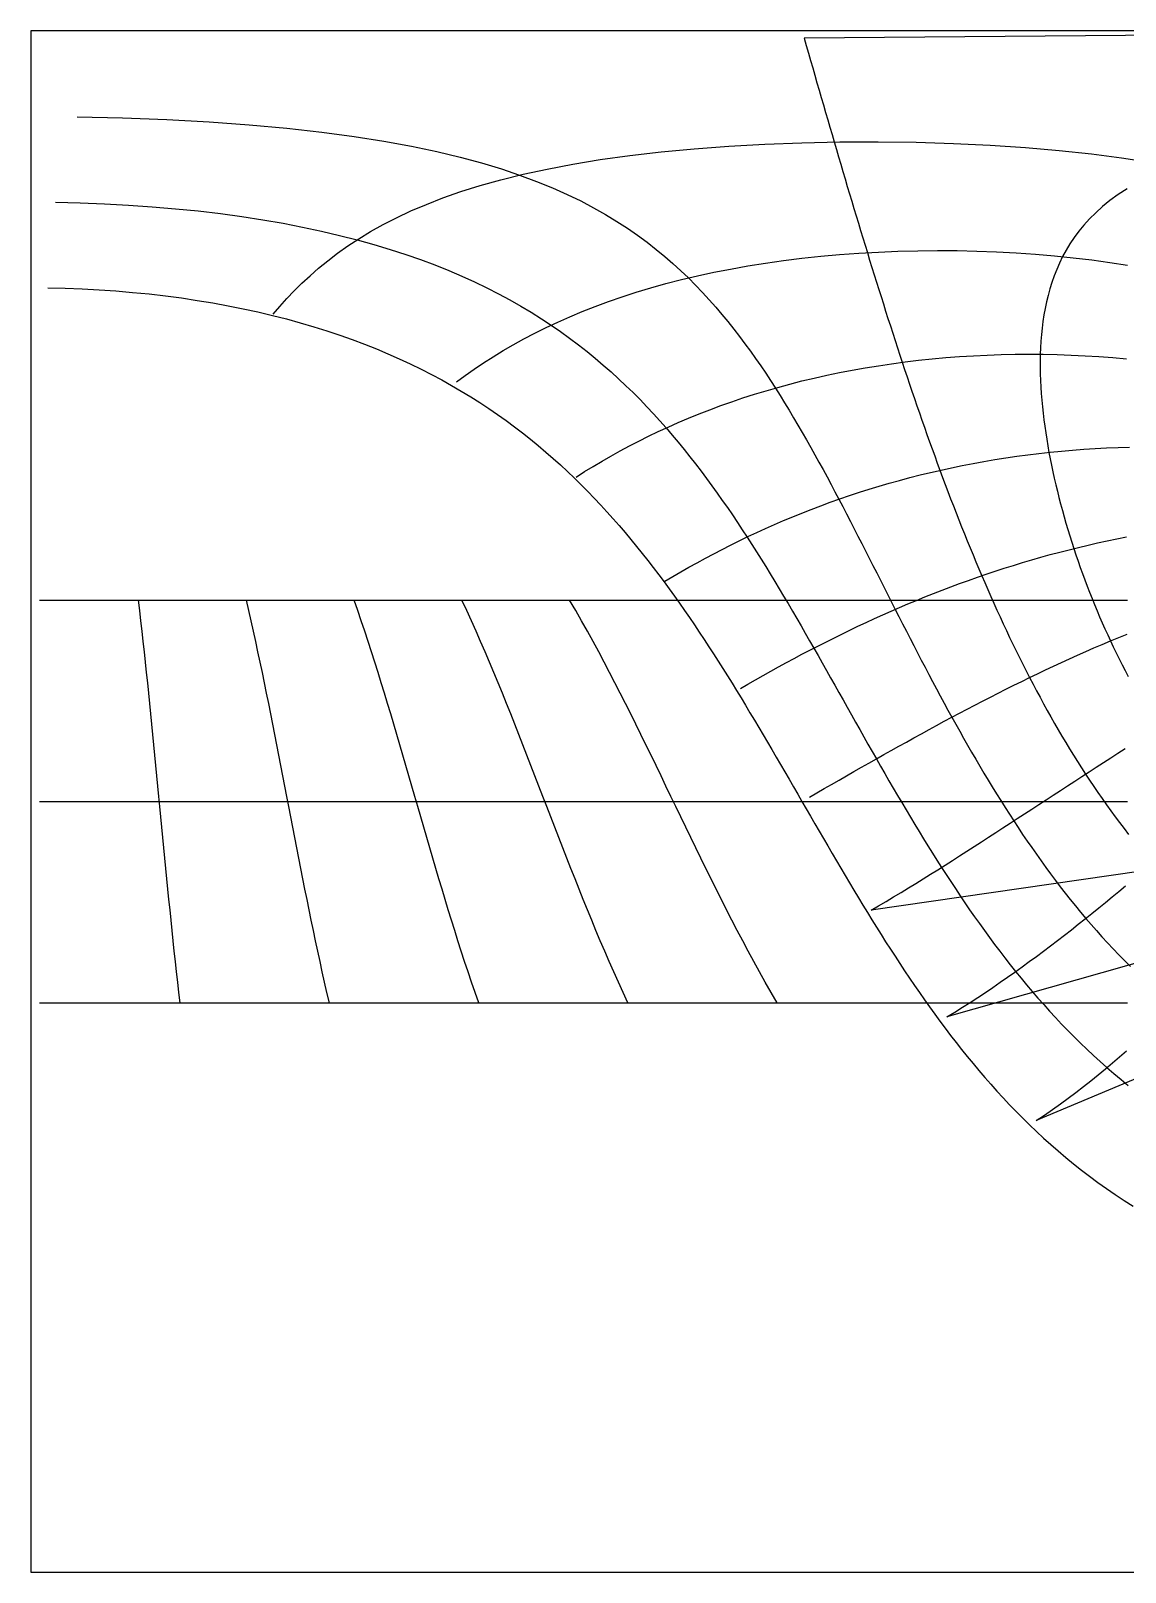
# Model space of a CAD drawing. Header units: millimetres. Extents: x -126 to 126, y -63 to 63.
# Drawn here: x -125.7 to -36.5, y -62.8 to 62.8 of the extents above; entities that cross this region are included whole.
import ezdxf

# ---------------------------------------------------------------- set-up
doc = ezdxf.new("R2010")
doc.units = ezdxf.units.MM
doc.layers.add('ENGRAVE', color=7, linetype='Continuous')
doc.layers.add('GUIDE', color=3, linetype='Continuous')

msp = doc.modelspace()

# ---------------------------------------------------------------- linework, layer by layer
at = {"layer": 'ENGRAVE'}
for points in [[(9.3772, 62.8319), (-62.6573, 62.2273), (-62.4828, 61.6227), (-62.3082, 61.0181), (-62.1335, 60.4136), (-61.9588, 59.8091), (-61.7839, 59.2047), (-61.609, 58.6003), (-61.4339, 57.996), (-61.2586, 57.3919), (-61.0832, 56.7878), (-60.9076, 56.1838), (-60.7317, 55.58), (-60.5556, 54.9763), (-60.3792, 54.3727), (-60.2026, 53.7694), (-60.0256, 53.1662), (-59.8484, 52.5631), (-59.6708, 51.9603), (-59.4928, 51.3577), (-59.3144, 50.7553), (-59.1356, 50.1532), (-58.9564, 49.5513), (-58.7768, 48.9497), (-58.5966, 48.3483), (-58.416, 47.7472), (-58.2348, 47.1465), (-58.0531, 46.546), (-57.8709, 45.9459), (-57.688, 45.3461), (-57.5046, 44.7467), (-57.3205, 44.1476), (-57.1358, 43.549), (-56.9503, 42.9507), (-56.7642, 42.3528), (-56.5774, 41.7554), (-56.3897, 41.1584), (-56.2014, 40.5618), (-56.0122, 39.9658), (-55.8221, 39.3702), (-55.6312, 38.7751), (-55.4395, 38.1805), (-55.2468, 37.5865), (-55.0532, 36.993), (-54.8586, 36.4001), (-54.6631, 35.8077), (-54.4665, 35.216), (-54.2689, 34.6249), (-54.0701, 34.0344), (-53.8703, 33.4446), (-53.6694, 32.8554), (-53.4673, 32.267), (-53.264, 31.6792), (-53.0594, 31.0922), (-52.8536, 30.506), (-52.6465, 29.9205), (-52.4381, 29.3357), (-52.2283, 28.7519), (-52.0171, 28.1688), (-51.8045, 27.5866), (-51.5905, 27.0053), (-51.3749, 26.4248), (-51.1578, 25.8453), (-50.9391, 25.2668), (-50.7188, 24.6892), (-50.4969, 24.1126), (-50.2733, 23.537), (-50.048, 22.9625), (-49.8208, 22.3891), (-49.5919, 21.8167), (-49.3612, 21.2455), (-49.1285, 20.6755), (-48.8939, 20.1066), (-48.6573, 19.539), (-48.4187, 18.9725), (-48.1781, 18.4074), (-47.9353, 17.8436), (-47.6904, 17.2811), (-47.4432, 16.72), (-47.1938, 16.1603), (-46.942, 15.6021), (-46.688, 15.0453), (-46.4314, 14.49), (-46.1725, 13.9363), (-45.911, 13.3842), (-45.6469, 12.8337), (-45.3802, 12.2849), (-45.1108, 11.7378), (-44.8387, 11.1925), (-44.5637, 10.6489), (-44.2859, 10.1072), (-44.0052, 9.5674), (-43.7215, 9.0295), (-43.4348, 8.4936), (-43.1449, 7.9597), (-42.8518, 7.4279), (-42.5555, 6.8983), (-42.2559, 6.3708), (-41.9529, 5.8456), (-41.6465, 5.3227), (-41.3366, 4.8021), (-41.023, 4.2839), (-40.7058, 3.7682), (-40.3849, 3.2551), (-40.0602, 2.7445), (-39.7315, 2.2366), (-39.3989, 1.7314), (-39.0623, 1.229), (-38.7216, 0.7295), (-38.3767, 0.233), (-38.0275, -0.2606), (-37.6739, -0.7511), (-37.316, -1.2384), (-36.9535, -1.7225), (-36.5864, -2.2032), (-36.2146, -2.6806)], [(-121.8956, 55.822), (-118.1853, 55.7373), (-114.5852, 55.5981), (-111.1382, 55.4078), (-107.8753, 55.17), (-104.8155, 54.8891), (-101.9669, 54.5694), (-99.3288, 54.2153), (-96.8944, 53.8309), (-94.6523, 53.4198), (-92.5891, 52.9856), (-90.6902, 52.531), (-88.9408, 52.0588), (-87.3268, 51.5711), (-85.835, 51.0699), (-84.453, 50.5569), (-83.1697, 50.0335), (-81.9751, 49.5011), (-80.8602, 48.9605), (-79.8169, 48.4129), (-78.8382, 47.859), (-77.9177, 47.2994), (-77.0498, 46.7349), (-76.2294, 46.166), (-75.4521, 45.5931), (-74.7139, 45.0166), (-74.0114, 44.437), (-73.3413, 43.8544), (-72.7009, 43.2693), (-72.0875, 42.6819), (-71.4989, 42.0924), (-70.9331, 41.5011), (-70.3881, 40.908), (-69.8625, 40.3134), (-69.3545, 39.7175), (-68.8629, 39.1203), (-68.3863, 38.5221), (-67.9237, 37.9228), (-67.4741, 37.3227), (-67.0363, 36.7218), (-66.6097, 36.1202), (-66.1934, 35.518), (-65.7866, 34.9153), (-65.3886, 34.3121), (-64.9989, 33.7086), (-64.6168, 33.1047), (-64.2419, 32.5006), (-63.8736, 31.8963), (-63.5114, 31.2918), (-63.1549, 30.6873), (-62.8037, 30.0827), (-62.4574, 29.4781), (-62.1157, 28.8735), (-61.7782, 28.2691), (-61.4447, 27.6648), (-61.1147, 27.0606), (-60.7881, 26.4567), (-60.4646, 25.853), (-60.1439, 25.2496), (-59.8257, 24.6466), (-59.5099, 24.0439), (-59.1963, 23.4415), (-58.8846, 22.8397), (-58.5746, 22.2382), (-58.2662, 21.6373), (-57.9592, 21.0369), (-57.6533, 20.4371), (-57.3485, 19.8378), (-57.0445, 19.2392), (-56.7413, 18.6413), (-56.4386, 18.044), (-56.1363, 17.4475), (-55.8343, 16.8518), (-55.5325, 16.2568), (-55.2306, 15.6626), (-54.9286, 15.0694), (-54.6263, 14.477), (-54.3237, 13.8855), (-54.0205, 13.295), (-53.7167, 12.7056), (-53.4122, 12.1171), (-53.1067, 11.5297), (-52.8003, 10.9435), (-52.4928, 10.3584), (-52.184, 9.7745), (-51.8739, 9.1918), (-51.5624, 8.6104), (-51.2492, 8.0303), (-50.9345, 7.4515), (-50.6179, 6.8742), (-50.2994, 6.2983), (-49.9789, 5.7239), (-49.6562, 5.151), (-49.3314, 4.5797), (-49.0041, 4.01), (-48.6744, 3.442), (-48.3421, 2.8758), (-48.0071, 2.3113), (-47.6693, 1.7487), (-47.3285, 1.188), (-46.9847, 0.6292), (-46.6377, 0.0725), (-46.2874, -0.4822), (-45.9336, -1.0347), (-45.5764, -1.5851), (-45.2154, -2.1331), (-44.8507, -2.6789), (-44.482, -3.2222), (-44.1093, -3.763), (-43.7323, -4.3013), (-43.3511, -4.8369), (-42.9654, -5.3699), (-42.5751, -5.9), (-42.1801, -6.4273), (-41.7802, -6.9516), (-41.3753, -7.4728), (-40.9652, -7.9909), (-40.5498, -8.5057), (-40.129, -9.0173), (-39.7025, -9.5253), (-39.2704, -10.0298), (-38.8323, -10.5307), (-38.3882, -11.0278), (-37.9378, -11.521), (-37.4812, -12.0103), (-37.0179, -12.4954), (-36.5481, -12.9762), (-36.0714, -13.4527)], [(-105.9085, 39.7297), (-105.3704, 40.3646), (-104.8045, 40.9962), (-104.2085, 41.6239), (-103.5798, 42.2477), (-102.9156, 42.8669), (-102.2127, 43.4812), (-101.4677, 44.0902), (-100.6767, 44.6932), (-99.8355, 45.2896), (-98.9394, 45.8788), (-97.9833, 46.46), (-96.9614, 47.0322), (-95.8675, 47.5945), (-94.6948, 48.1458), (-93.4361, 48.6847), (-92.0832, 49.2097), (-90.6279, 49.7193), (-89.0613, 50.2114), (-87.3746, 50.6841), (-85.5589, 51.1349), (-83.606, 51.5612), (-81.5088, 51.9601), (-79.2622, 52.3286), (-76.8638, 52.6632), (-74.315, 52.9606), (-71.6223, 53.2172), (-68.7977, 53.4298), (-65.8593, 53.5954), (-62.8319, 53.7112), (-59.7451, 53.7756), (-56.6328, 53.7872), (-53.5305, 53.746), (-50.4729, 53.6526), (-47.492, 53.5087), (-44.6147, 53.3164), (-41.862, 53.0787), (-39.2488, 52.7989), (-36.7838, 52.4802), (-34.4705, 52.1262)], [(-36.3364, 49.9594), (-37.0679, 49.4792), (-37.7341, 48.9927), (-38.3409, 48.5006), (-38.8936, 48.0034), (-39.3969, 47.5017), (-39.8551, 46.996), (-40.2719, 46.4867), (-40.6509, 45.9742), (-40.995, 45.4588), (-41.3071, 44.9408), (-41.5896, 44.4206), (-41.8448, 43.8982), (-42.0747, 43.3741), (-42.2813, 42.8483), (-42.466, 42.3211), (-42.6305, 41.7925), (-42.7761, 41.2629), (-42.9041, 40.7322), (-43.0155, 40.2007), (-43.1115, 39.6684), (-43.1929, 39.1355), (-43.2607, 38.6021), (-43.3156, 38.0682), (-43.3583, 37.534), (-43.3896, 36.9995), (-43.4099, 36.4649), (-43.42, 35.9301), (-43.4202, 35.3953), (-43.4111, 34.8606), (-43.3932, 34.3259), (-43.3667, 33.7914), (-43.3321, 33.2571), (-43.2898, 32.7231), (-43.24, 32.1894), (-43.183, 31.656), (-43.1192, 31.1232), (-43.0488, 30.5908), (-42.9719, 30.0589), (-42.8889, 29.5276), (-42.7999, 28.9969), (-42.7051, 28.4669), (-42.6047, 27.9376), (-42.4988, 27.409), (-42.3876, 26.8813), (-42.2713, 26.3544), (-42.1499, 25.8284), (-42.0235, 25.3033), (-41.8924, 24.7791), (-41.7565, 24.256), (-41.616, 23.7339), (-41.471, 23.213), (-41.3214, 22.6931), (-41.1675, 22.1744), (-41.0093, 21.657), (-40.8467, 21.1408), (-40.68, 20.6259), (-40.5091, 20.1123), (-40.334, 19.6002), (-40.1549, 19.0894), (-39.9717, 18.5801), (-39.7845, 18.0724), (-39.5933, 17.5662), (-39.3981, 17.0616), (-39.199, 16.5586), (-38.9959, 16.0574), (-38.7889, 15.5579), (-38.578, 15.0601), (-38.3632, 14.5642), (-38.1446, 14.0702), (-37.922, 13.5781), (-37.6955, 13.088), (-37.4651, 12.6), (-37.2308, 12.114), (-36.9926, 11.6301), (-36.7505, 11.1484), (-36.5044, 10.669), (-36.2544, 10.1918)], [(-123.6549, 48.854), (-121.6541, 48.8086), (-119.6693, 48.7332), (-117.7078, 48.6282), (-115.7766, 48.4945), (-113.8819, 48.3327), (-112.0289, 48.1438), (-110.2223, 47.9288), (-108.4656, 47.6889), (-106.7616, 47.4252), (-105.1123, 47.1389), (-103.5187, 46.8313), (-101.9815, 46.5035), (-100.5005, 46.1569), (-99.0752, 45.7924), (-97.7046, 45.4114), (-96.3873, 45.0147), (-95.1218, 44.6036), (-93.9063, 44.1789), (-92.7389, 43.7416), (-91.6176, 43.2925), (-90.5403, 42.8325), (-89.5051, 42.3622), (-88.5099, 41.8825), (-87.5527, 41.394), (-86.6315, 40.8972), (-85.7444, 40.3928), (-84.8897, 39.8812), (-84.0655, 39.363), (-83.2702, 38.8385), (-82.5022, 38.3083), (-81.76, 37.7727), (-81.0422, 37.2321), (-80.3473, 36.6868), (-79.6742, 36.1371), (-79.0216, 35.5833), (-78.3883, 35.0257), (-77.7734, 34.4645), (-77.1757, 33.9), (-76.5943, 33.3323), (-76.0283, 32.7617), (-75.4768, 32.1884), (-74.9392, 31.6125), (-74.4145, 31.0342), (-73.9021, 30.4537), (-73.4013, 29.871), (-72.9114, 29.2865), (-72.4319, 28.7001), (-71.9623, 28.112), (-71.5019, 27.5223), (-71.0502, 26.9311), (-70.6068, 26.3385), (-70.1712, 25.7447), (-69.743, 25.1497), (-69.3218, 24.5535), (-68.9071, 23.9564), (-68.4987, 23.3583), (-68.096, 22.7593), (-67.6989, 22.1596), (-67.307, 21.5591), (-66.92, 20.9579), (-66.5375, 20.3562), (-66.1593, 19.754), (-65.7852, 19.1512), (-65.4148, 18.5481), (-65.048, 17.9446), (-64.6844, 17.3407), (-64.3238, 16.7367), (-63.9661, 16.1324), (-63.611, 15.528), (-63.2583, 14.9234), (-62.9078, 14.3189), (-62.5592, 13.7143), (-62.2125, 13.1097), (-61.8674, 12.5052), (-61.5237, 11.9009), (-61.1813, 11.2967), (-60.84, 10.6927), (-60.4996, 10.089), (-60.16, 9.4856), (-59.821, 8.8825), (-59.4823, 8.2798), (-59.144, 7.6776), (-58.8058, 7.0758), (-58.4675, 6.4745), (-58.1291, 5.8738), (-57.7903, 5.2737), (-57.4511, 4.6742), (-57.1112, 4.0754), (-56.7705, 3.4773), (-56.4289, 2.8801), (-56.0863, 2.2836), (-55.7423, 1.688), (-55.3971, 1.0934), (-55.0503, 0.4997), (-54.7018, -0.093), (-54.3515, -0.6846), (-53.9993, -1.2751), (-53.6449, -1.8644), (-53.2883, -2.4525), (-52.9292, -3.0394), (-52.5675, -3.6248), (-52.2031, -4.2089), (-51.8358, -4.7916), (-51.4654, -5.3727), (-51.0918, -5.9523), (-50.7148, -6.5302), (-50.3342, -7.1064), (-49.9498, -7.6808), (-49.5616, -8.2534), (-49.1692, -8.8241), (-48.7726, -9.3927), (-48.3714, -9.9593), (-47.9656, -10.5237), (-47.555, -11.0859), (-47.1392, -11.6458), (-46.7182, -12.2032), (-46.2917, -12.7582), (-45.8596, -13.3105), (-45.4215, -13.8601), (-44.9773, -14.4069), (-44.5267, -14.9508), (-44.0695, -15.4916), (-43.6055, -16.0293), (-43.1344, -16.5638), (-42.656, -17.0948), (-42.1701, -17.6224), (-41.6763, -18.1462), (-41.1744, -18.6663), (-40.6641, -19.1824), (-40.1452, -19.6945), (-39.6174, -20.2022), (-39.0804, -20.7056), (-38.5339, -21.2044), (-37.9777, -21.6984), (-37.4114, -22.1875), (-36.8347, -22.6715), (-36.2475, -23.1501)], [(-90.9871, 34.2197), (-90.2735, 34.7409), (-89.5378, 35.2557), (-88.7788, 35.7636), (-87.9957, 36.2642), (-87.1873, 36.7572), (-86.3526, 37.242), (-85.4905, 37.7182), (-84.6, 38.1853), (-83.6799, 38.6427), (-82.7292, 39.0899), (-81.7468, 39.5263), (-80.7318, 39.9512), (-79.6833, 40.364), (-78.6004, 40.764), (-77.4823, 41.1505), (-76.3284, 41.5227), (-75.1382, 41.8799), (-73.9116, 42.2213), (-72.6483, 42.5461), (-71.3486, 42.8534), (-70.0129, 43.1425), (-68.6419, 43.4125), (-67.2367, 43.6626), (-65.7987, 43.8921), (-64.3297, 44.1001), (-62.8319, 44.2859), (-61.3076, 44.449), (-59.7599, 44.5885), (-58.192, 44.704), (-56.6073, 44.7951), (-55.0098, 44.8614), (-53.4033, 44.9025), (-51.792, 44.9184), (-50.1802, 44.9089), (-48.5721, 44.874), (-46.972, 44.814), (-45.3837, 44.7291), (-43.8112, 44.6197), (-42.2582, 44.4861), (-40.7278, 44.3289), (-39.2231, 44.1487), (-37.7467, 43.9461), (-36.3007, 43.722)], [(-124.2679, 41.8774), (-122.8746, 41.8457), (-121.4863, 41.7931), (-120.1056, 41.7197), (-118.7348, 41.6257), (-117.376, 41.5114), (-116.0315, 41.3771), (-114.7032, 41.2232), (-113.3929, 41.0501), (-112.1022, 40.8582), (-110.8325, 40.6481), (-109.585, 40.4202), (-108.3609, 40.1752), (-107.1608, 39.9135), (-105.9856, 39.6358), (-104.8357, 39.3425), (-103.7115, 39.0344), (-102.6132, 38.7119), (-101.5409, 38.3757), (-100.4944, 38.0263), (-99.4737, 37.6642), (-98.4784, 37.2901), (-97.5083, 36.9044), (-96.563, 36.5077), (-95.6419, 36.1005), (-94.7445, 35.6832), (-93.8704, 35.2563), (-93.0188, 34.8202), (-92.1891, 34.3755), (-91.3808, 33.9225), (-90.5932, 33.4616), (-89.8256, 32.9931), (-89.0773, 32.5175), (-88.3477, 32.0351), (-87.6362, 31.5462), (-86.9421, 31.0512), (-86.2648, 30.5502), (-85.6036, 30.0437), (-84.9579, 29.5318), (-84.3271, 29.0149), (-83.7108, 28.4931), (-83.1082, 27.9668), (-82.5188, 27.4361), (-81.9422, 26.9012), (-81.3778, 26.3623), (-80.825, 25.8197), (-80.2835, 25.2735), (-79.7527, 24.7238), (-79.2323, 24.1709), (-78.7217, 23.6149), (-78.2205, 23.0559), (-77.7284, 22.4941), (-77.245, 21.9297), (-76.7698, 21.3626), (-76.3025, 20.7932), (-75.8429, 20.2214), (-75.3904, 19.6474), (-74.9449, 19.0713), (-74.5059, 18.4933), (-74.0732, 17.9133), (-73.6466, 17.3315), (-73.2256, 16.7481), (-72.8101, 16.163), (-72.3998, 15.5763), (-71.9943, 14.9882), (-71.5936, 14.3987), (-71.1972, 13.8079), (-70.8051, 13.2159), (-70.4169, 12.6227), (-70.0325, 12.0284), (-69.6516, 11.4331), (-69.274, 10.8367), (-68.8995, 10.2395), (-68.5279, 9.6414), (-68.1591, 9.0426), (-67.7928, 8.443), (-67.4289, 7.8427), (-67.0671, 7.2418), (-66.7073, 6.6403), (-66.3493, 6.0383), (-65.9929, 5.4358), (-65.6381, 4.8328), (-65.2845, 4.2296), (-64.932, 3.6259), (-64.5805, 3.022), (-64.2298, 2.4179), (-63.8798, 1.8136), (-63.5302, 1.2091), (-63.1809, 0.6046), (-62.8319, 0), (-62.4828, -0.6046), (-62.1335, -1.2091), (-61.7839, -1.8136), (-61.4339, -2.4179), (-61.0832, -3.022), (-60.7317, -3.6259), (-60.3792, -4.2296), (-60.0256, -4.8328), (-59.6708, -5.4358), (-59.3144, -6.0383), (-58.9564, -6.6403), (-58.5966, -7.2418), (-58.2348, -7.8427), (-57.8709, -8.443), (-57.5046, -9.0426), (-57.1358, -9.6414), (-56.7642, -10.2395), (-56.3897, -10.8367), (-56.0122, -11.4331), (-55.6312, -12.0284), (-55.2468, -12.6227), (-54.8586, -13.2159), (-54.4665, -13.8079), (-54.0701, -14.3987), (-53.6694, -14.9882), (-53.264, -15.5763), (-52.8536, -16.163), (-52.4381, -16.7481), (-52.0171, -17.3315), (-51.5905, -17.9133), (-51.1578, -18.4933), (-50.7188, -19.0713), (-50.2733, -19.6474), (-49.8208, -20.2214), (-49.3612, -20.7932), (-48.8939, -21.3626), (-48.4187, -21.9297), (-47.9353, -22.4941), (-47.4432, -23.0559), (-46.942, -23.6149), (-46.4314, -24.1709), (-45.911, -24.7238), (-45.3802, -25.2735), (-44.8387, -25.8197), (-44.2859, -26.3623), (-43.7215, -26.9012), (-43.1449, -27.4361), (-42.5555, -27.9668), (-41.9529, -28.4931), (-41.3366, -29.0149), (-40.7058, -29.5318), (-40.0602, -30.0437), (-39.3989, -30.5502), (-38.7216, -31.0512), (-38.0275, -31.5462), (-37.316, -32.0351), (-36.5864, -32.5175), (-35.8381, -32.9931)], [(-81.2355, 26.4539), (-80.5431, 26.8913), (-79.8386, 27.3229), (-79.1217, 27.7482), (-78.3922, 28.1671), (-77.6496, 28.5794), (-76.8938, 28.9846), (-76.1244, 29.3827), (-75.3412, 29.7733), (-74.5439, 30.1561), (-73.7323, 30.5308), (-72.9062, 30.8971), (-72.0655, 31.2548), (-71.2098, 31.6035), (-70.3392, 31.9429), (-69.4534, 32.2726), (-68.5526, 32.5923), (-67.6366, 32.9018), (-66.7054, 33.2006), (-65.7592, 33.4885), (-64.7981, 33.765), (-63.8222, 34.03), (-62.8319, 34.2829), (-61.8273, 34.5235), (-60.8088, 34.7515), (-59.777, 34.9665), (-58.7322, 35.1683), (-57.675, 35.3565), (-56.6061, 35.5308), (-55.5261, 35.691), (-54.4359, 35.8368), (-53.3361, 35.968), (-52.2278, 36.0844), (-51.1118, 36.1857), (-49.9891, 36.2718), (-48.8608, 36.3425), (-47.728, 36.3977), (-46.5916, 36.4373), (-45.453, 36.4613), (-44.3132, 36.4695), (-43.1733, 36.462), (-42.0346, 36.4388), (-40.8981, 36.4), (-39.765, 36.3455), (-38.6365, 36.2755), (-37.5135, 36.1901), (-36.3972, 36.0896)], [(-74.0074, 17.9528), (-73.3593, 18.3376), (-72.7051, 18.7182), (-72.0446, 19.0944), (-71.3777, 19.4661), (-70.7042, 19.8332), (-70.0241, 20.1955), (-69.3371, 20.5529), (-68.6433, 20.9051), (-67.9424, 21.2521), (-67.2344, 21.5937), (-66.5192, 21.9297), (-65.7966, 22.26), (-65.0667, 22.5843), (-64.3293, 22.9025), (-63.5844, 23.2145), (-62.8319, 23.5201), (-62.0717, 23.8191), (-61.304, 24.1113), (-60.5285, 24.3965), (-59.7454, 24.6746), (-58.9546, 24.9454), (-58.1562, 25.2088), (-57.3502, 25.4644), (-56.5367, 25.7123), (-55.7157, 25.9521), (-54.8874, 26.1837), (-54.0517, 26.407), (-53.209, 26.6217), (-52.3592, 26.8278), (-51.5027, 27.025), (-50.6395, 27.2132), (-49.7698, 27.3921), (-48.894, 27.5618), (-48.0122, 27.722), (-47.1246, 27.8726), (-46.2317, 28.0134), (-45.3336, 28.1443), (-44.4307, 28.2653), (-43.5233, 28.3761), (-42.6118, 28.4767), (-41.6966, 28.567), (-40.7779, 28.6468), (-39.8563, 28.7162), (-38.9321, 28.7751), (-38.0057, 28.8233), (-37.0776, 28.8609), (-36.1482, 28.8878)], [(81.2355, 26.4539), (-43.7476, -26.0107), (-43.0784, -25.5621), (-42.4204, -25.1081), (-41.7731, -24.6491), (-41.1363, -24.1853), (-40.5098, -23.7168), (-39.893, -23.2438), (-39.2858, -22.7665), (-38.6879, -22.2851), (-38.0989, -21.7997), (-37.5185, -21.3105), (-36.9465, -20.8178), (-36.3825, -20.3215)], [(-67.8521, 9.221), (-67.2346, 9.577), (-66.6145, 9.9309), (-65.9915, 10.2825), (-65.3657, 10.6316), (-64.7369, 10.9783), (-64.1051, 11.3224), (-63.4701, 11.6638), (-62.8319, 12.0024), (-62.1903, 12.3381), (-61.5453, 12.6708), (-60.8967, 13.0004), (-60.2446, 13.3268), (-59.5888, 13.65), (-58.9293, 13.9697), (-58.2659, 14.2859), (-57.5986, 14.5984), (-56.9274, 14.9073), (-56.2521, 15.2122), (-55.5727, 15.5133), (-54.8891, 15.8103), (-54.2014, 16.103), (-53.5093, 16.3916), (-52.813, 16.6757), (-52.1123, 16.9552), (-51.4071, 17.2302), (-50.6976, 17.5004), (-49.9836, 17.7658), (-49.2651, 18.0261), (-48.5421, 18.2814), (-47.8147, 18.5315), (-47.0827, 18.7762), (-46.3462, 19.0156), (-45.6052, 19.2493), (-44.8597, 19.4774), (-44.1098, 19.6997), (-43.3554, 19.9162), (-42.5967, 20.1266), (-41.8336, 20.3309), (-41.0662, 20.529), (-40.2946, 20.7207), (-39.5188, 20.906), (-38.739, 21.0848), (-37.9552, 21.2569), (-37.1674, 21.4223), (-36.3759, 21.5809)], [(74.0074, 17.9528), (-51.0142, -17.564), (-50.378, -17.1712), (-49.7476, -16.7746), (-49.1227, -16.3744), (-48.5032, -15.9706), (-47.889, -15.5634), (-47.2799, -15.153), (-46.6758, -14.7393), (-46.0765, -14.3227), (-45.4819, -13.9031), (-44.8918, -13.4807), (-44.3061, -13.0556), (-43.7246, -12.6279), (-43.1472, -12.1978), (-42.5736, -11.7653), (-42.0038, -11.3305), (-41.4376, -10.8935), (-40.8749, -10.4545), (-40.3155, -10.0135), (-39.7592, -9.5706), (-39.2059, -9.126), (-38.6555, -8.6797), (-38.1078, -8.2318), (-37.5626, -7.7825), (-37.0198, -7.3317), (-36.4794, -6.8796)], [(-124.9656, 16.4061), (-124.2674, 16.4061), (-123.5693, 16.4061), (-122.8712, 16.4061), (-122.173, 16.4061), (-121.4749, 16.4061), (-120.7768, 16.4061), (-120.0787, 16.4061), (-119.3805, 16.4061), (-118.6824, 16.4061), (-117.9843, 16.4061), (-117.2861, 16.4061), (-116.588, 16.4061), (-115.8899, 16.4061), (-115.1917, 16.4061), (-114.4936, 16.4061), (-113.7955, 16.4061), (-113.0973, 16.4061), (-112.3992, 16.4061), (-111.7011, 16.4061), (-111.0029, 16.4061), (-110.3048, 16.4061), (-109.6067, 16.4061), (-108.9085, 16.4061), (-108.2104, 16.4061), (-107.5123, 16.4061), (-106.8142, 16.4061), (-106.116, 16.4061), (-105.4179, 16.4061), (-104.7198, 16.4061), (-104.0216, 16.4061), (-103.3235, 16.4061), (-102.6254, 16.4061), (-101.9272, 16.4061), (-101.2291, 16.4061), (-100.531, 16.4061), (-99.8328, 16.4061), (-99.1347, 16.4061), (-98.4366, 16.4061), (-97.7384, 16.4061), (-97.0403, 16.4061), (-96.3422, 16.4061), (-95.644, 16.4061), (-94.9459, 16.4061), (-94.2478, 16.4061), (-93.5496, 16.4061), (-92.8515, 16.4061), (-92.1534, 16.4061), (-91.4553, 16.4061), (-90.7571, 16.4061), (-90.059, 16.4061), (-89.3609, 16.4061), (-88.6627, 16.4061), (-87.9646, 16.4061), (-87.2665, 16.4061), (-86.5683, 16.4061), (-85.8702, 16.4061), (-85.1721, 16.4061), (-84.4739, 16.4061), (-83.7758, 16.4061), (-83.0777, 16.4061), (-82.3795, 16.4061), (-81.6814, 16.4061), (-80.9833, 16.4061), (-80.2851, 16.4061), (-79.587, 16.4061), (-78.8889, 16.4061), (-78.1908, 16.4061), (-77.4926, 16.4061), (-76.7945, 16.4061), (-76.0964, 16.4061), (-75.3982, 16.4061), (-74.7001, 16.4061), (-74.002, 16.4061), (-73.3038, 16.4061), (-72.6057, 16.4061), (-71.9076, 16.4061), (-71.2094, 16.4061), (-70.5113, 16.4061), (-69.8132, 16.4061), (-69.115, 16.4061), (-68.4169, 16.4061), (-67.7188, 16.4061), (-67.0206, 16.4061), (-66.3225, 16.4061), (-65.6244, 16.4061), (-64.9262, 16.4061), (-64.2281, 16.4061), (-63.53, 16.4061), (-62.8319, 16.4061), (-62.1337, 16.4061), (-61.4356, 16.4061), (-60.7375, 16.4061), (-60.0393, 16.4061), (-59.3412, 16.4061), (-58.6431, 16.4061), (-57.9449, 16.4061), (-57.2468, 16.4061), (-56.5487, 16.4061), (-55.8505, 16.4061), (-55.1524, 16.4061), (-54.4543, 16.4061), (-53.7561, 16.4061), (-53.058, 16.4061), (-52.3599, 16.4061), (-51.6617, 16.4061), (-50.9636, 16.4061), (-50.2655, 16.4061), (-49.5674, 16.4061), (-48.8692, 16.4061), (-48.1711, 16.4061), (-47.473, 16.4061), (-46.7748, 16.4061), (-46.0767, 16.4061), (-45.3786, 16.4061), (-44.6804, 16.4061), (-43.9823, 16.4061), (-43.2842, 16.4061), (-42.586, 16.4061), (-41.8879, 16.4061), (-41.1898, 16.4061), (-40.4916, 16.4061), (-39.7935, 16.4061), (-39.0954, 16.4061), (-38.3972, 16.4061), (-37.6991, 16.4061), (-37.001, 16.4061), (-36.3028, 16.4061)], [(-113.5, -16.4061), (-113.5984, -15.5648), (-113.6948, -14.7234), (-113.7893, -13.8821), (-113.882, -13.0407), (-113.9733, -12.1994), (-114.0631, -11.3581), (-114.1516, -10.5167), (-114.2389, -9.6754), (-114.3251, -8.8341), (-114.4104, -7.9927), (-114.4949, -7.1514), (-114.5786, -6.31), (-114.6616, -5.4687), (-114.7441, -4.6274), (-114.8261, -3.786), (-114.9078, -2.9447), (-114.9891, -2.1033), (-115.0702, -1.262), (-115.1512, -0.4207), (-115.2322, 0.4207), (-115.3132, 1.262), (-115.3943, 2.1033), (-115.4757, 2.9447), (-115.5573, 3.786), (-115.6393, 4.6274), (-115.7218, 5.4687), (-115.8049, 6.31), (-115.8886, 7.1514), (-115.973, 7.9927), (-116.0583, 8.8341), (-116.1446, 9.6754), (-116.2319, 10.5167), (-116.3204, 11.3581), (-116.4102, 12.1994), (-116.5014, 13.0407), (-116.5942, 13.8821), (-116.6887, 14.7234), (-116.785, 15.5648), (-116.8834, 16.4061)], [(-101.3364, -16.4061), (-101.5331, -15.5648), (-101.7258, -14.7234), (-101.9148, -13.8821), (-102.1004, -13.0407), (-102.2828, -12.1994), (-102.4624, -11.3581), (-102.6394, -10.5167), (-102.8141, -9.6754), (-102.9866, -8.8341), (-103.1572, -7.9927), (-103.3261, -7.1514), (-103.4935, -6.31), (-103.6596, -5.4687), (-103.8246, -4.6274), (-103.9886, -3.786), (-104.1519, -2.9447), (-104.3145, -2.1033), (-104.4768, -1.262), (-104.6388, -0.4207), (-104.8007, 0.4207), (-104.9627, 1.262), (-105.125, 2.1033), (-105.2877, 2.9447), (-105.4509, 3.786), (-105.615, 4.6274), (-105.7799, 5.4687), (-105.946, 6.31), (-106.1134, 7.1514), (-106.2823, 7.9927), (-106.4529, 8.8341), (-106.6255, 9.6754), (-106.8001, 10.5167), (-106.9771, 11.3581), (-107.1567, 12.1994), (-107.3391, 13.0407), (-107.5247, 13.8821), (-107.7137, 14.7234), (-107.9064, 15.5648), (-108.1031, 16.4061)], [(-89.1727, -16.4061), (-89.4678, -15.5648), (-89.7569, -14.7234), (-90.0404, -13.8821), (-90.3187, -13.0407), (-90.5924, -12.1994), (-90.8618, -11.3581), (-91.1273, -10.5167), (-91.3892, -9.6754), (-91.648, -8.8341), (-91.9039, -7.9927), (-92.1573, -7.1514), (-92.4084, -6.31), (-92.6575, -5.4687), (-92.905, -4.6274), (-93.151, -3.786), (-93.3959, -2.9447), (-93.6399, -2.1033), (-93.8833, -1.262), (-94.1263, -0.4207), (-94.3692, 0.4207), (-94.6122, 1.262), (-94.8556, 2.1033), (-95.0996, 2.9447), (-95.3445, 3.786), (-95.5906, 4.6274), (-95.838, 5.4687), (-96.0872, 6.31), (-96.3383, 7.1514), (-96.5916, 7.9927), (-96.8476, 8.8341), (-97.1063, 9.6754), (-97.3683, 10.5167), (-97.6338, 11.3581), (-97.9032, 12.1994), (-98.1768, 13.0407), (-98.4552, 13.8821), (-98.7387, 14.7234), (-99.0277, 15.5648), (-99.3229, 16.4061)], [(-77.009, -16.4061), (-77.4026, -15.5648), (-77.788, -14.7234), (-78.1659, -13.8821), (-78.5371, -13.0407), (-78.9019, -12.1994), (-79.2611, -11.3581), (-79.6151, -10.5167), (-79.9644, -9.6754), (-80.3094, -8.8341), (-80.6507, -7.9927), (-80.9885, -7.1514), (-81.3233, -6.31), (-81.6555, -5.4687), (-81.9854, -4.6274), (-82.3135, -3.786), (-82.64, -2.9447), (-82.9654, -2.1033), (-83.2899, -1.262), (-83.6139, -0.4207), (-83.9377, 0.4207), (-84.2617, 1.262), (-84.5863, 2.1033), (-84.9116, 2.9447), (-85.2381, 3.786), (-85.5662, 4.6274), (-85.8962, 5.4687), (-86.2283, 6.31), (-86.5631, 7.1514), (-86.901, 7.9927), (-87.2422, 8.8341), (-87.5872, 9.6754), (-87.9365, 10.5167), (-88.2905, 11.3581), (-88.6497, 12.1994), (-89.0146, 13.0407), (-89.3857, 13.8821), (-89.7637, 14.7234), (-90.1491, 15.5648), (-90.5426, 16.4061)], [(-64.8454, -16.4061), (-65.3373, -15.5648), (-65.819, -14.7234), (-66.2915, -13.8821), (-66.7554, -13.0407), (-67.2115, -12.1994), (-67.6605, -11.3581), (-68.103, -10.5167), (-68.5396, -9.6754), (-68.9709, -8.8341), (-69.3974, -7.9927), (-69.8196, -7.1514), (-70.2382, -6.31), (-70.6534, -5.4687), (-71.0658, -4.6274), (-71.4759, -3.786), (-71.8841, -2.9447), (-72.2908, -2.1033), (-72.6964, -1.262), (-73.1014, -0.4207), (-73.5062, 0.4207), (-73.9112, 1.262), (-74.3169, 2.1033), (-74.7236, 2.9447), (-75.1318, 3.786), (-75.5418, 4.6274), (-75.9543, 5.4687), (-76.3695, 6.31), (-76.788, 7.1514), (-77.2103, 7.9927), (-77.6368, 8.8341), (-78.0681, 9.6754), (-78.5047, 10.5167), (-78.9472, 11.3581), (-79.3962, 12.1994), (-79.8523, 13.0407), (-80.3162, 13.8821), (-80.7886, 14.7234), (-81.2704, 15.5648), (-81.7623, 16.4061)], [(-62.2272, 0.3491), (-61.6225, 0.698), (-61.0176, 1.0468), (-60.4125, 1.3954), (-59.8069, 1.7437), (-59.2009, 2.0915), (-58.5944, 2.4389), (-57.9872, 2.7857), (-57.3793, 3.1319), (-56.7705, 3.4773), (-56.1609, 3.822), (-55.5502, 4.1658), (-54.9384, 4.5086), (-54.3255, 4.8503), (-53.7112, 5.1909), (-53.0956, 5.5303), (-52.4786, 5.8685), (-51.86, 6.2052), (-51.2398, 6.5405), (-50.6179, 6.8742), (-49.9941, 7.2063), (-49.3685, 7.5366), (-48.741, 7.8652), (-48.1113, 8.1919), (-47.4796, 8.5166), (-46.8456, 8.8392), (-46.2093, 9.1597), (-45.5707, 9.4779), (-44.9296, 9.7938), (-44.2859, 10.1072), (-43.6397, 10.4182), (-42.9908, 10.7265), (-42.3392, 11.0321), (-41.6848, 11.335), (-41.0274, 11.6349), (-40.3672, 11.9319), (-39.7039, 12.2258), (-39.0376, 12.5165), (-38.3681, 12.8039), (-37.6955, 13.088), (-37.0196, 13.3687), (-36.3405, 13.6458)], [(67.8521, 9.221), (-57.1967, -8.8628), (-56.5843, -8.5026), (-55.9743, -8.1405), (-55.3665, -7.7765), (-54.761, -7.4108), (-54.1575, -7.0435), (-53.556, -6.6745), (-52.9563, -6.3041), (-52.3584, -5.9324), (-51.7622, -5.5593), (-51.1675, -5.185), (-50.5743, -4.8095), (-49.9825, -4.4331), (-49.3918, -4.0556), (-48.8023, -3.6773), (-48.2139, -3.2982), (-47.6263, -2.9184), (-47.0396, -2.5379), (-46.4536, -2.1569), (-45.8682, -1.7755), (-45.2832, -1.3936), (-44.6987, -1.0115), (-44.1145, -0.6292), (-43.5304, -0.2467), (-42.9464, 0.1358), (-42.3623, 0.5183), (-41.7782, 0.9007), (-41.1937, 1.2829), (-40.6089, 1.6649), (-40.0237, 2.0464), (-39.4378, 2.4276), (-38.8513, 2.8082), (-38.264, 3.1882), (-37.6758, 3.5675), (-37.0866, 3.9461), (-36.4964, 4.3238)], [(-124.9656, 0), (-124.2674, 0), (-123.5693, 0), (-122.8712, 0), (-122.173, 0), (-121.4749, 0), (-120.7768, 0), (-120.0787, 0), (-119.3805, 0), (-118.6824, 0), (-117.9843, 0), (-117.2861, 0), (-116.588, 0), (-115.8899, 0), (-115.1917, 0), (-114.4936, 0), (-113.7955, 0), (-113.0973, 0), (-112.3992, 0), (-111.7011, 0), (-111.0029, 0), (-110.3048, 0), (-109.6067, 0), (-108.9085, 0), (-108.2104, 0), (-107.5123, 0), (-106.8142, 0), (-106.116, 0), (-105.4179, 0), (-104.7198, 0), (-104.0216, 0), (-103.3235, 0), (-102.6254, 0), (-101.9272, 0), (-101.2291, 0), (-100.531, 0), (-99.8328, 0), (-99.1347, 0), (-98.4366, 0), (-97.7384, 0), (-97.0403, 0), (-96.3422, 0), (-95.644, 0), (-94.9459, 0), (-94.2478, 0), (-93.5496, 0), (-92.8515, 0), (-92.1534, 0), (-91.4553, 0), (-90.7571, 0), (-90.059, 0), (-89.3609, 0), (-88.6627, 0), (-87.9646, 0), (-87.2665, 0), (-86.5683, 0), (-85.8702, 0), (-85.1721, 0), (-84.4739, 0), (-83.7758, 0), (-83.0777, 0), (-82.3795, 0), (-81.6814, 0), (-80.9833, 0), (-80.2851, 0), (-79.587, 0), (-78.8889, 0), (-78.1908, 0), (-77.4926, 0), (-76.7945, 0), (-76.0964, 0), (-75.3982, 0), (-74.7001, 0), (-74.002, 0), (-73.3038, 0), (-72.6057, 0), (-71.9076, 0), (-71.2094, 0), (-70.5113, 0), (-69.8132, 0), (-69.115, 0), (-68.4169, 0), (-67.7188, 0), (-67.0206, 0), (-66.3225, 0), (-65.6244, 0), (-64.9262, 0), (-64.2281, 0), (-63.53, 0), (-62.8319, 0), (-62.1337, 0), (-61.4356, 0), (-60.7375, 0), (-60.0393, 0), (-59.3412, 0), (-58.6431, 0), (-57.9449, 0), (-57.2468, 0), (-56.5487, 0), (-55.8505, 0), (-55.1524, 0), (-54.4543, 0), (-53.7561, 0), (-53.058, 0), (-52.3599, 0), (-51.6617, 0), (-50.9636, 0), (-50.2655, 0), (-49.5674, 0), (-48.8692, 0), (-48.1711, 0), (-47.473, 0), (-46.7748, 0), (-46.0767, 0), (-45.3786, 0), (-44.6804, 0), (-43.9823, 0), (-43.2842, 0), (-42.586, 0), (-41.8879, 0), (-41.1898, 0), (-40.4916, 0), (-39.7935, 0), (-39.0954, 0), (-38.3972, 0), (-37.6991, 0), (-37.001, 0), (-36.3028, 0)], [(-124.9656, -16.4061), (-124.2674, -16.4061), (-123.5693, -16.4061), (-122.8712, -16.4061), (-122.173, -16.4061), (-121.4749, -16.4061), (-120.7768, -16.4061), (-120.0787, -16.4061), (-119.3805, -16.4061), (-118.6824, -16.4061), (-117.9843, -16.4061), (-117.2861, -16.4061), (-116.588, -16.4061), (-115.8899, -16.4061), (-115.1917, -16.4061), (-114.4936, -16.4061), (-113.7955, -16.4061), (-113.0973, -16.4061), (-112.3992, -16.4061), (-111.7011, -16.4061), (-111.0029, -16.4061), (-110.3048, -16.4061), (-109.6067, -16.4061), (-108.9085, -16.4061), (-108.2104, -16.4061), (-107.5123, -16.4061), (-106.8142, -16.4061), (-106.116, -16.4061), (-105.4179, -16.4061), (-104.7198, -16.4061), (-104.0216, -16.4061), (-103.3235, -16.4061), (-102.6254, -16.4061), (-101.9272, -16.4061), (-101.2291, -16.4061), (-100.531, -16.4061), (-99.8328, -16.4061), (-99.1347, -16.4061), (-98.4366, -16.4061), (-97.7384, -16.4061), (-97.0403, -16.4061), (-96.3422, -16.4061), (-95.644, -16.4061), (-94.9459, -16.4061), (-94.2478, -16.4061), (-93.5496, -16.4061), (-92.8515, -16.4061), (-92.1534, -16.4061), (-91.4553, -16.4061), (-90.7571, -16.4061), (-90.059, -16.4061), (-89.3609, -16.4061), (-88.6627, -16.4061), (-87.9646, -16.4061), (-87.2665, -16.4061), (-86.5683, -16.4061), (-85.8702, -16.4061), (-85.1721, -16.4061), (-84.4739, -16.4061), (-83.7758, -16.4061), (-83.0777, -16.4061), (-82.3795, -16.4061), (-81.6814, -16.4061), (-80.9833, -16.4061), (-80.2851, -16.4061), (-79.587, -16.4061), (-78.8889, -16.4061), (-78.1908, -16.4061), (-77.4926, -16.4061), (-76.7945, -16.4061), (-76.0964, -16.4061), (-75.3982, -16.4061), (-74.7001, -16.4061), (-74.002, -16.4061), (-73.3038, -16.4061), (-72.6057, -16.4061), (-71.9076, -16.4061), (-71.2094, -16.4061), (-70.5113, -16.4061), (-69.8132, -16.4061), (-69.115, -16.4061), (-68.4169, -16.4061), (-67.7188, -16.4061), (-67.0206, -16.4061), (-66.3225, -16.4061), (-65.6244, -16.4061), (-64.9262, -16.4061), (-64.2281, -16.4061), (-63.53, -16.4061), (-62.8319, -16.4061), (-62.1337, -16.4061), (-61.4356, -16.4061), (-60.7375, -16.4061), (-60.0393, -16.4061), (-59.3412, -16.4061), (-58.6431, -16.4061), (-57.9449, -16.4061), (-57.2468, -16.4061), (-56.5487, -16.4061), (-55.8505, -16.4061), (-55.1524, -16.4061), (-54.4543, -16.4061), (-53.7561, -16.4061), (-53.058, -16.4061), (-52.3599, -16.4061), (-51.6617, -16.4061), (-50.9636, -16.4061), (-50.2655, -16.4061), (-49.5674, -16.4061), (-48.8692, -16.4061), (-48.1711, -16.4061), (-47.473, -16.4061), (-46.7748, -16.4061), (-46.0767, -16.4061), (-45.3786, -16.4061), (-44.6804, -16.4061), (-43.9823, -16.4061), (-43.2842, -16.4061), (-42.586, -16.4061), (-41.8879, -16.4061), (-41.1898, -16.4061), (-40.4916, -16.4061), (-39.7935, -16.4061), (-39.0954, -16.4061), (-38.3972, -16.4061), (-37.6991, -16.4061), (-37.001, -16.4061), (-36.3028, -16.4061)]]:
    msp.add_lwpolyline(points, dxfattribs=at)
at = {"layer": 'GUIDE'}
msp.add_lwpolyline([(-125.6637, -62.8319), (125.6637, -62.8319), (125.6637, 62.8319), (-125.6637, 62.8319)], close=True, dxfattribs=at)

doc.saveas('drawing.dxf')
